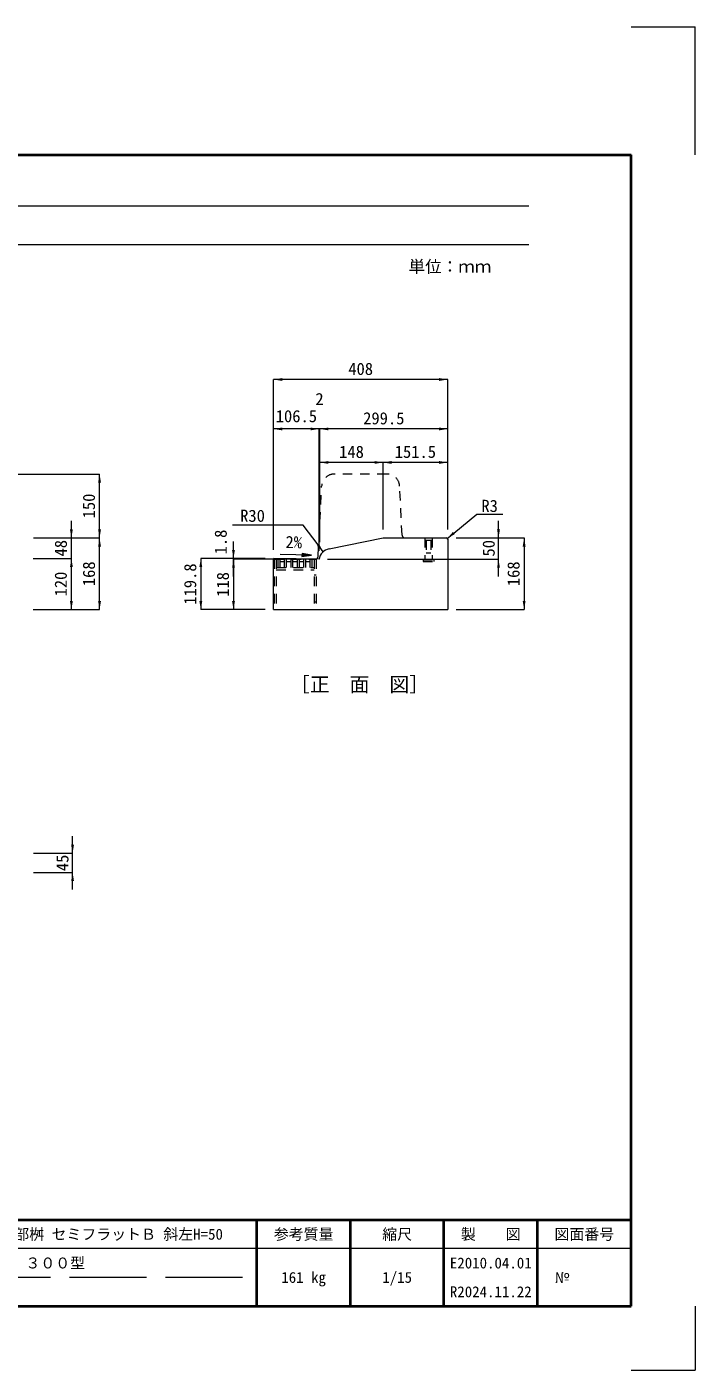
# Model space of a CAD drawing. Units: millimetres at full size. Extents: x 50430 to 75195, y 24892 to 47415.
# Drawn here: x 57282 to 58849, y 26972 to 30122 of the extents above; entities that cross this region are included whole.
import ezdxf
from ezdxf.enums import TextEntityAlignment as Align

# ---------------------------------------------------------------- set-up
doc = ezdxf.new("R2010")
doc.units = ezdxf.units.MM
doc.header["$LTSCALE"] = 30
doc.linetypes.add('DASHED', pattern=[7.5, 6, -1.5])
doc.linetypes.add('USER1', pattern=[1.35, 0.75, -0.6])
for name, color, linetype, lineweight in [('0_2', 7, 'Continuous', 20), ('DEFPOINTS_3', 7, 'Continuous', 13), ('図枠', 7, 'Continuous', 5), ('寸法引出', 7, 'Continuous', 9), ('寸法線', 7, 'Continuous', 9), ('本体', 2, 'Continuous', 20), ('ｲﾝｻｰﾄ', 3, 'USER1', 5), ('ｸﾞﾚｰﾁﾝｸﾞ', 7, 'Continuous', 5)]:
    doc.layers.add(name, color=color, linetype=linetype, lineweight=lineweight)
doc.styles.add('ＭＳ ゴシック', font='')
doc.styles.get('ＭＳ ゴシック').set_extended_font_data('MS Gothic')

# ---------------------------------------------------------------- blocks, each defined once
blk = doc.blocks.new('filled_arrow')
at = {"color": 0, "linetype": 'Continuous', "lineweight": -2}
blk.add_solid([(7.5, 1.25), (0, 0), (7.5, -1.25)], dxfattribs=at)

msp = doc.modelspace()

# ---------------------------------------------------------------- hatches: boundary and pattern name
at = {"layer": '寸法引出'}
msp.add_hatch(color=256, dxfattribs=at).paths.add_polyline_path([(57927.15, 28887.43), (57927.02, 28879.93), (57949.58, 28883.29)])

# ---------------------------------------------------------------- linework, layer by layer
at = {"layer": 'DEFPOINTS_3'}
for p, q in [((58698.66, 30122.03), (58848.66, 30122.03)), ((58848.66, 29822.03), (58848.66, 30122.03)), ((58848.66, 27122.03), (58848.66, 26972.03)), ((58698.66, 26972.03), (58848.66, 26972.03))]:
    msp.add_line(p, q, dxfattribs=at)
at = {"layer": '図枠', "lineweight": 40}
for p, q in [((54543.66, 29822.03), (58698.66, 29822.03)), ((58698.66, 27122.03), (58698.66, 29822.03)), ((54543.66, 27324.53), (58698.66, 27324.53)), ((57821.16, 27122.03), (57821.16, 27324.53)), ((58040.54, 27122.03), (58040.54, 27324.53)), ((58259.91, 27122.03), (58259.91, 27324.53)), ((58479.29, 27122.03), (58479.29, 27324.53)), ((54543.66, 27122.03), (58698.66, 27122.03))]:
    msp.add_line(p, q, dxfattribs=at)
at = {"layer": '図枠', "lineweight": 13}
for p, q in [((54783.66, 29702.03), (58458.66, 29702.03)), ((54783.66, 29612.03), (58458.66, 29612.03)), ((58698.66, 27257.03), (56606.16, 27257.03))]:
    msp.add_line(p, q, dxfattribs=at)
at = {"layer": '図枠', "linetype": 'DASHED', "lineweight": 9}
msp.add_line((57787.41, 27189.53), (56909.91, 27189.53), dxfattribs=at)
at = {"layer": '寸法引出'}
msp.add_line((57949.58, 28883.29), (57875.57, 28884.57), dxfattribs=at)
at = {"layer": '寸法引出', "lineweight": 13}
msp.add_lwpolyline([(57927.15, 28887.43), (57927.02, 28879.93), (57949.58, 28883.29)], close=True, dxfattribs=at)
at = {"layer": '寸法線'}
for p, q in [((58268.6, 29295.06), (57860.61, 29295.06)), ((57860.61, 28895.29), (57860.61, 29295.06)), ((58268.6, 28943.48), (58268.6, 29295.06)), ((57967.18, 29179.16), (57860.61, 29179.16)), ((57860.61, 28895.29), (57860.61, 29179.16)), ((58009.11, 29179.16), (57927.18, 29179.16)), ((57967.18, 28893.51), (57967.18, 29179.16)), ((57967.18, 28893.51), (57967.18, 29179.16)), ((57969.11, 28913.51), (57969.11, 29179.16)), ((58268.6, 29179.16), (57969.11, 29179.16)), ((57969.11, 28913.51), (57969.11, 29179.16)), ((58268.6, 28943.48), (58268.6, 29179.16)), ((58117.1, 29100.56), (57969.11, 29100.56)), ((57969.11, 28913.51), (57969.11, 29100.56)), ((58268.6, 29100.56), (58117.1, 29100.56)), ((58117.1, 28943.51), (58117.1, 29100.56)), ((58117.1, 28943.51), (58117.1, 29100.56)), ((58268.6, 28943.48), (58268.6, 29100.56)), ((56751.34, 29073.48), (57452.49, 29073.48)), ((57452.49, 28923.48), (57452.49, 29073.48)), ((57386.52, 28835.48), (57386.52, 28963.48)), ((58387.7, 28833.51), (58387.7, 28963.48)), ((57297.91, 28923.48), (57452.49, 28923.48)), ((57297.91, 28923.48), (57452.49, 28923.48)), ((57297.91, 28923.48), (57386.52, 28923.48)), ((57452.49, 28755.48), (57452.49, 28923.48)), ((58288.6, 28923.48), (58387.7, 28923.48)), ((58288.6, 28923.48), (58447.83, 28923.48)), ((58447.83, 28923.48), (58447.83, 28755.48)), ((57766.48, 28833.51), (57766.48, 28915.29)), ((57296.91, 28875.48), (57386.52, 28875.48)), ((57297.91, 28875.48), (57386.52, 28875.48)), ((57386.52, 28755.48), (57386.52, 28875.48)), ((57689.89, 28875.29), (57689.89, 28755.48)), ((57840.61, 28875.29), (57689.89, 28875.29)), ((57840.61, 28875.29), (57766.48, 28875.29)), ((57766.48, 28873.51), (57766.48, 28755.48)), ((57947.18, 28873.51), (57766.48, 28873.51)), ((57947.18, 28873.51), (57766.48, 28873.51)), ((57987.18, 28873.51), (58387.7, 28873.51)), ((57296.91, 28755.48), (57386.52, 28755.48)), ((57297.91, 28755.48), (57452.49, 28755.48)), ((57840.61, 28755.48), (57689.89, 28755.48)), ((57840.61, 28755.48), (57766.48, 28755.48)), ((58288.6, 28755.48), (58447.83, 28755.48)), ((57389.23, 28099.01), (57389.23, 28224.01)), ((57297.91, 28184.01), (57389.23, 28184.01)), ((57297.91, 28139.01), (57389.23, 28139.01))]:
    msp.add_line(p, q, dxfattribs=at)
for points in [[(57976.68, 28891.04), (57964.66, 28907.03), (57929.62, 28953.65), (57764.49, 28953.65)], [(58267.56, 28922.41), (58283.05, 28935.07), (58337.16, 28979.3), (58397.74, 28979.3)]]:
    msp.add_lwpolyline(points, dxfattribs=at)
at = {"layer": '本体', "linetype": 'USER1', "lineweight": 9}
for p, q in [((57964.95, 28880.31), (57973.18, 29044.98)), ((58126.07, 29073.48), (58003.14, 29073.48)), ((58161.77, 28930.16), (58156.03, 29044.98))]:
    msp.add_line(p, q, dxfattribs=at)
at = {"layer": '本体'}
for p, q in [((57990.8, 28897.91), (58117.1, 28923.51)), ((58117.1, 28923.51), (58265.6, 28923.51)), ((58268.6, 28920.51), (58268.6, 28755.48)), ((57860.61, 28755.48), (57860.61, 28875.29)), ((57967.18, 28873.51), (57860.61, 28875.29)), ((57860.61, 28755.48), (58268.6, 28755.48))]:
    msp.add_line(p, q, dxfattribs=at)
at = {"layer": '本体', "linetype": 'USER1', "lineweight": 9}
for centre, start, end in [((58003.14, 29043.48), 90, 177.13732), ((58126.07, 29043.48), 2.86216, 90)]:
    msp.add_arc(centre, 30, start, end, dxfattribs=at)
at = {"layer": '本体', "linetype": 'USER1'}
for centre, start, end in [((58168.76, 28930.51), 182.86216, 270), ((57957.96, 28880.66), 269.04337, 357.13732)]:
    msp.add_arc(centre, 7, start, end, dxfattribs=at)
at = {"layer": '本体'}
for centre, radius, start, end in [((58265.6, 28920.51), 3, 0, 90), ((57996.76, 28868.5), 30, 101.45893, 170.39565)]:
    msp.add_arc(centre, radius, start, end, dxfattribs=at)
at = {"layer": 'ｲﾝｻｰﾄ'}
for p, q in [((58212.85, 28923.48), (58234.35, 28923.48)), ((58215.35, 28923.48), (58215.35, 28872.48)), ((58215.35, 28918.48), (58231.85, 28918.48)), ((58218.35, 28918.48), (58218.35, 28888.48)), ((58228.85, 28918.48), (58228.85, 28888.48)), ((58231.85, 28923.48), (58231.85, 28872.48)), ((58218.35, 28888.48), (58228.85, 28888.48)), ((58210.85, 28872.48), (58210.85, 28868.48)), ((58210.85, 28872.48), (58236.35, 28872.48)), ((58210.85, 28868.48), (58236.35, 28868.48)), ((58236.35, 28872.48), (58236.35, 28868.48))]:
    msp.add_line(p, q, dxfattribs=at)
at = {"layer": 'ｸﾞﾚｰﾁﾝｸﾞ', "linetype": 'USER1', "lineweight": 9}
for p, q in [((57862.11, 28873.48), (57960.11, 28873.48)), ((57862.11, 28873.48), (57862.11, 28755.48)), ((57866.61, 28873.48), (57866.61, 28755.48)), ((57866.61, 28854.48), (57955.61, 28854.48)), ((57871.11, 28854.48), (57871.11, 28873.48)), ((57875.61, 28854.48), (57875.61, 28873.48)), ((57886.21, 28867.48), (57875.61, 28867.48)), ((57886.21, 28854.48), (57886.21, 28873.48)), ((57890.71, 28854.48), (57890.71, 28873.48)), ((57901.31, 28867.48), (57890.71, 28867.48)), ((57901.31, 28854.48), (57901.31, 28873.48)), ((57905.81, 28854.48), (57905.81, 28873.48)), ((57916.41, 28867.48), (57905.81, 28867.48)), ((57916.41, 28854.48), (57916.41, 28873.48)), ((57920.91, 28854.48), (57920.91, 28873.48)), ((57931.51, 28867.48), (57920.91, 28867.48)), ((57931.51, 28854.48), (57931.51, 28873.48)), ((57936, 28854.48), (57936, 28873.48)), ((57946.61, 28867.48), (57936, 28867.48)), ((57946.61, 28854.48), (57946.61, 28873.48)), ((57951.11, 28854.48), (57951.11, 28873.48)), ((57955.61, 28873.48), (57955.61, 28755.48)), ((57960.11, 28873.48), (57960.11, 28755.48)), ((57866.61, 28848.48), (57955.61, 28848.48)), ((57955.61, 28836.98), (57960.11, 28836.98)), ((57955.61, 28836.98), (57960.11, 28836.98)), ((57955.61, 28773.98), (57960.11, 28773.98)), ((57955.61, 28773.98), (57960.11, 28773.98)), ((57955.61, 28773.98), (57960.11, 28773.98))]:
    msp.add_line(p, q, dxfattribs=at)

# ---------------------------------------------------------------- block references
at = {"layer": '寸法線', "xscale": 2.67, "yscale": 2.67}
for p in [(57860.61, 29295.06), (57860.61, 29179.16), (57969.11, 29179.16), (57969.11, 29179.16), (57969.11, 29100.56), (58117.1, 29100.56)]:
    msp.add_blockref('filled_arrow', p, dxfattribs=at)
for p, rotation in [((58268.6, 29295.06), 180), ((57967.18, 29179.16), 180), ((57967.18, 29179.16), 180), ((58268.6, 29179.16), 180), ((58117.1, 29100.56), 180), ((58268.6, 29100.56), 180), ((57452.49, 29073.48), 270), ((57386.52, 28923.48), 90), ((57452.49, 28923.48), 90), ((57452.49, 28923.48), 270), ((58267.56, 28922.41), 39.3), ((58387.7, 28923.48), 90), ((58447.83, 28923.48), 270), ((57766.48, 28875.29), 90), ((57976.68, 28891.04), 126.9), ((57386.52, 28875.48), 270), ((57386.52, 28875.48), 270), ((57689.89, 28875.29), 270), ((57766.48, 28873.51), 270), ((57766.48, 28873.51), 270), ((58387.7, 28873.51), 270), ((57386.52, 28755.48), 90), ((57452.49, 28755.48), 90), ((57689.89, 28755.48), 90), ((57766.48, 28755.48), 90), ((58447.83, 28755.48), 90), ((57389.23, 28184.01), 90), ((57389.23, 28139.01), 270)]:
    msp.add_blockref('filled_arrow', p, dxfattribs=dict(at, rotation=rotation))

# ---------------------------------------------------------------- texts
at = {"layer": '0_2', "style": 'ＭＳ ゴシック'}
for s, p in [('R3', (58366.96, 28998.75)), ('R30', (57811.12, 28975.58))]:
    msp.add_text(s, height=28.48, dxfattribs=at).set_placement(p, align=Align.MIDDLE_CENTER)
msp.add_text('2%', height=28.48, rotation=359, dxfattribs=at).set_placement((57907.83, 28913.79), align=Align.MIDDLE_CENTER)
msp.add_text('［正\u3000面\u3000図］', height=34.18, dxfattribs=at).set_placement((57898.78, 28552.63), align=Align.BOTTOM_LEFT)
at = {"layer": '図枠', "style": 'ＭＳ ゴシック'}
for s, height, p in [('単位：ｍｍ', 28.48, (58273.96, 29560.03)), ('ＩＢＣ排水側溝 上部桝 セミフラットＢ 斜左H=50', 25.63, (57348.66, 27290.78)), ('参考質量', 25.63, (57930.85, 27290.78)), ('縮尺', 25.63, (58150.22, 27290.78)), ('製\u3000\u3000図', 25.63, (58369.6, 27290.78)), ('図面番号', 25.63, (58588.97, 27290.78)), ('３００型', 25.63, (57348.66, 27223.28)), ('E2010.04.01', 25.63, (58369.6, 27223.28)), ('161 kg', 25.63, (57930.85, 27189.53)), ('1/15', 25.63, (58150.22, 27189.53)), ('R2024.11.22', 25.63, (58369.6, 27155.78))]:
    msp.add_text(s, height=height, dxfattribs=at).set_placement(p, align=Align.MIDDLE_CENTER)
msp.add_text('№', height=25.63, dxfattribs=at).set_placement((58519.35, 27189.53), align=Align.MIDDLE_LEFT)
at = {"layer": '寸法線', "style": 'ＭＳ ゴシック'}
for s, p in [('408', (58064.6, 29320.06)), ('2', (57968.14, 29249.34)), ('106.5', (57913.89, 29209.16)), ('299.5', (58118.86, 29204.16)), ('148', (58043.1, 29125.56)), ('151.5', (58192.85, 29125.56))]:
    msp.add_text(s, height=28.48, dxfattribs=at).set_placement(p, align=Align.MIDDLE_CENTER)
for s, p in [('150', (57427.49, 28998.48)), ('1.8', (57736.48, 28914.03)), ('48', (57361.66, 28899.48)), ('50', (58364.58, 28899.36)), ('168', (57427.49, 28839.48)), ('119.8', (57664.89, 28815.39)), ('168', (58422.83, 28839.48)), ('120', (57361.52, 28815.48)), ('118', (57741.48, 28814.5)), ('45', (57365.34, 28161.51))]:
    msp.add_text(s, height=28.48, rotation=90, dxfattribs=at).set_placement(p, align=Align.MIDDLE_CENTER)

doc.saveas('drawing.dxf')
